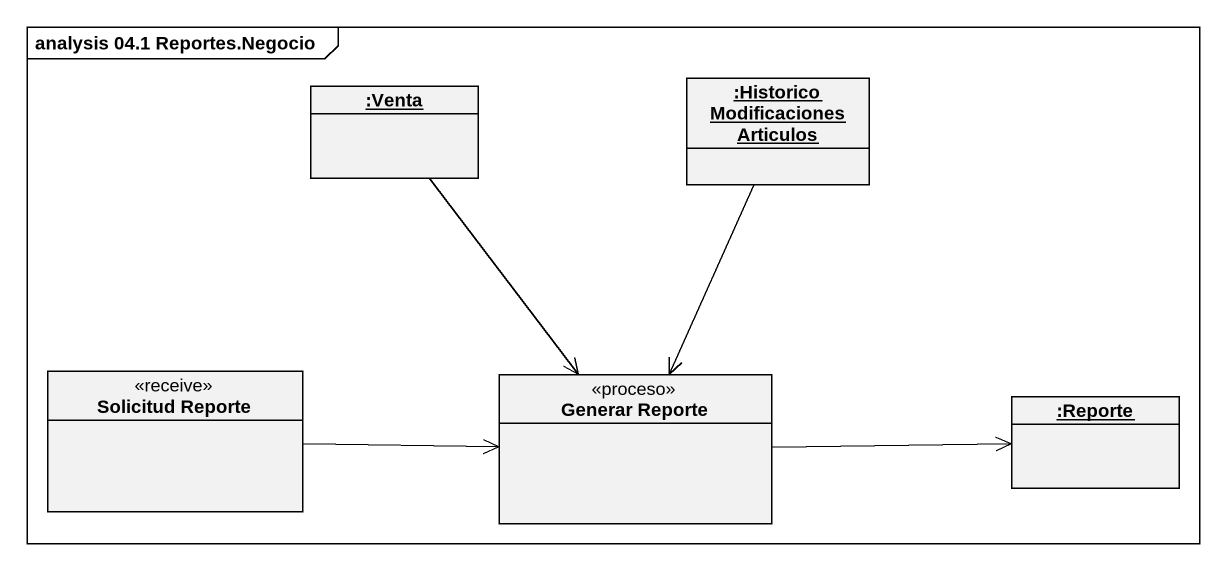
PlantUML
@startuml
mainframe analysis 04.1 Reportes.Negocio
hide circle
hide empty members
object ":Venta" as Venta
object ":Historico Modificaciones Articulos" as Historico_Modificaciones
class "Solicitud Reporte" as Solicitud_Reporte <<receive>>
class "Generar Reporte" as Generar_Reporte <<proceso>>
object ":Reporte" as Reporte
Venta --> Generar_Reporte
Historico_Modificaciones --> Generar_Reporte
Solicitud_Reporte -right-> Generar_Reporte
Generar_Reporte -right-> Reporte
@enduml
